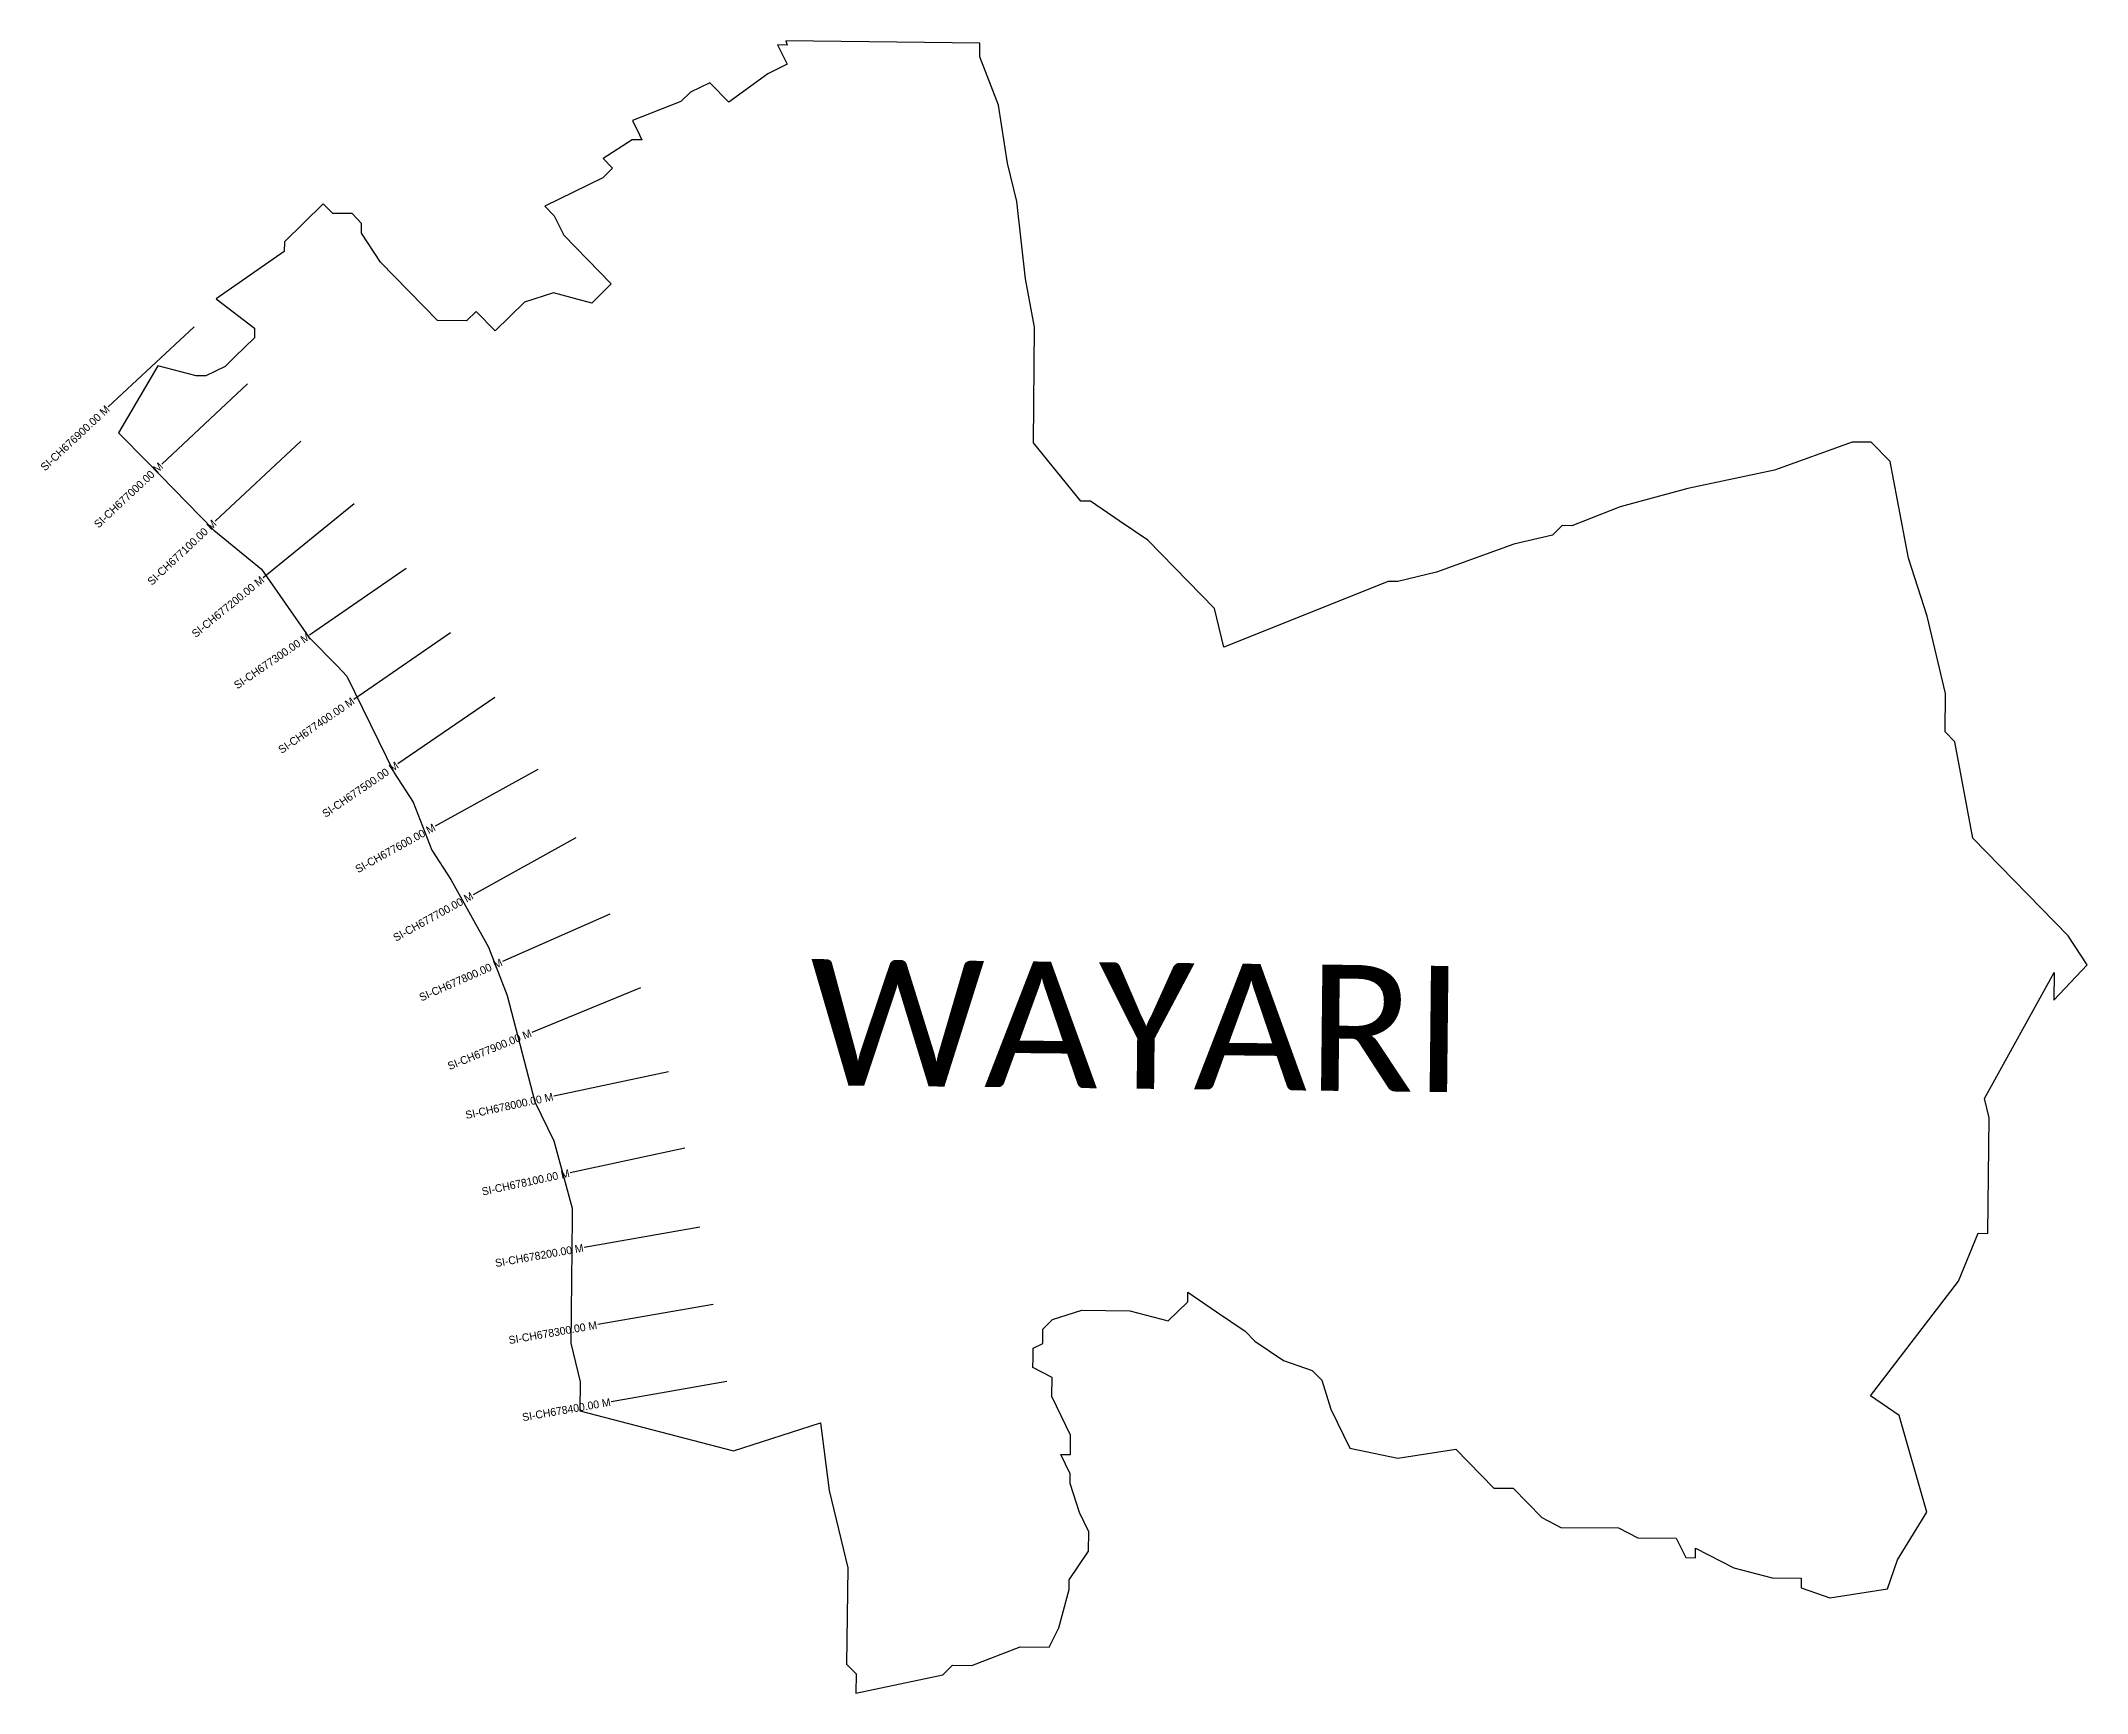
# Model space of a CAD drawing. Header units: metres. Extents: x 337041 to 339656, y 1772610 to 1774721.
import ezdxf
from ezdxf.enums import TextEntityAlignment as Align

# ---------------------------------------------------------------- set-up
doc = ezdxf.new("R2010")
doc.units = ezdxf.units.M
for name, color, linetype in [('CS', 134, 'Continuous'), ('CSMark', 6, 'Continuous'), ('VILLAGE BOUNDRY', 10, 'Continuous'), ('VILLAGE NAME', 250, 'Continuous')]:
    doc.layers.add(name, color=color, linetype=linetype)

msp = doc.modelspace()

# ---------------------------------------------------------------- linework, layer by layer
at = {"layer": 'CS'}
for p, q in [((337237.2, 1774355.6), (337127.6, 1774253.2)), ((337305.5, 1774282.6), (337195.9, 1774180.1)), ((337373.8, 1774209.6), (337264.3, 1774107.1)), ((337441.8, 1774129.6), (337325.6, 1774034.8)), ((337508.2, 1774046.9), (337384.7, 1773961.7)), ((337565, 1773964.6), (337441.5, 1773879.4)), ((337621.7, 1773881.8), (337497.8, 1773797.3)), ((337676.7, 1773790), (337545.4, 1773717.5)), ((337725, 1773702.5), (337593.7, 1773630)), ((337768.6, 1773605.1), (337631.4, 1773544.6)), ((337807.6, 1773510.8), (337668.7, 1773454.1)), ((337843.7, 1773403.8), (337697, 1773372.4)), ((337864.6, 1773306), (337717.9, 1773274.6)), ((337883.6, 1773205), (337735.8, 1773179.1)), ((337900.8, 1773106.5), (337753.1, 1773080.6)), ((337918.1, 1773008), (337770.4, 1772982.1))]:
    msp.add_line(p, q, dxfattribs=at)
at = {"layer": 'VILLAGE BOUNDRY', "flags": 128}
msp.add_lwpolyline([(339517.3, 1773197.3), (339529.7, 1773197.2), (339531.3, 1773344.9), (339525.4, 1773369.6), (339614.6, 1773530.4), (339614.2, 1773495.3), (339656.5, 1773540.5), (339632.3, 1773577.6), (339510.6, 1773702.1), (339487.3, 1773825.4), (339475.1, 1773837.9), (339475.7, 1773887.1), (339452.1, 1773985.8), (339428.3, 1774059.9), (339405, 1774183.3), (339380.7, 1774208.2), (339356.1, 1774208.4), (339257.2, 1774172.6), (339146.2, 1774149.2), (339059.7, 1774125.5), (338998, 1774101.5), (338985.6, 1774101.7), (338973.2, 1774089.5), (338923.8, 1774077.7), (338825, 1774041.9), (338775.6, 1774030.1), (338763.3, 1774030.2), (338553.1, 1773946.4), (338541.4, 1773995.6), (338456.2, 1774082.9), (338419.5, 1774107.8), (338382.9, 1774132.9), (338370.6, 1774133), (338309.8, 1774207.5), (338311.4, 1774355.2), (338299.8, 1774416.9), (338288.6, 1774515.5), (338276.8, 1774564.8), (338265.3, 1774638.8), (338241.4, 1774700.6), (338241.6, 1774718.2), (337993.5, 1774720.9), (337995.4, 1774715.6), (337983, 1774715.7), (337995.1, 1774691), (337970.3, 1774679), (337920.7, 1774642.6), (337896.4, 1774667.5), (337871.6, 1774655.5), (337859.2, 1774643.3), (337797.4, 1774619.3), (337806.4, 1774600.8), (337809.4, 1774594.6), (337797.1, 1774594.7), (337759.9, 1774570.5), (337772.1, 1774558.1), (337759.6, 1774545.9), (337685.4, 1774509.8), (337697.6, 1774497.3), (337709.6, 1774472.6), (337770.4, 1774410.3), (337745.6, 1774386), (337696.5, 1774398.9), (337659.4, 1774387), (337622.1, 1774350.4), (337597.8, 1774375.3), (337585.3, 1774363.2), (337548.4, 1774363.6), (337475.3, 1774438.2), (337451.2, 1774475.4), (337451.3, 1774487.7), (337439.1, 1774500.2), (337414.5, 1774500.4), (337402.3, 1774512.9), (337352.6, 1774464.2), (337352.4, 1774451.8), (337265.6, 1774391.3), (337314.4, 1774353.8), (337314.3, 1774341.5), (337289.4, 1774317.1), (337276.9, 1774305), (337252.2, 1774293), (337239.9, 1774293.1), (337190.8, 1774305.9), (337140.6, 1774220.3), (337177.2, 1774183), (337262.4, 1774095.9), (337323.4, 1774046), (337384, 1773959.2), (337420.5, 1773921.9), (337432.6, 1773909.4), (337492.8, 1773785.6), (337517.1, 1773748.4), (337541, 1773686.7), (337565.2, 1773649.4), (337613.5, 1773562.8), (337637.4, 1773501), (337672.9, 1773365.2), (337696.9, 1773315.7), (337720.6, 1773229.3), (337720.5, 1773217), (337718.8, 1773057), (337730.5, 1773007.6), (337730.1, 1772970.7), (337926.5, 1772919.3), (338000.6, 1772943.1), (338037.6, 1772955), (338049, 1772868.7), (338072.6, 1772770), (338071.2, 1772646.9), (338083.4, 1772634.5), (338083.1, 1772609.9), (338194.2, 1772633.3), (338206.6, 1772645.5), (338231.2, 1772645.2), (338293, 1772669.1), (338329.9, 1772668.7), (338342.5, 1772693.2), (338355.4, 1772742.3), (338355.5, 1772754.6), (338380.5, 1772791.2), (338380.8, 1772815.9), (338368.7, 1772840.6), (338356.8, 1772877.7), (338357, 1772890), (338345, 1772914.7), (338357.2, 1772914.6), (338357.5, 1772939.2), (338333.4, 1772988.7), (338333.7, 1773013.3), (338309.2, 1773025.9), (338309.4, 1773038.2), (338309.5, 1773050.5), (338321.9, 1773056.5), (338322.1, 1773075), (338334.5, 1773087.2), (338371.6, 1773099.1), (338433.1, 1773098.4), (338482.2, 1773085.6), (338507.1, 1773109.9), (338507.2, 1773122.2), (338543.9, 1773097.2), (338580.5, 1773072.2), (338592.7, 1773059.7), (338629.3, 1773034.7), (338666.1, 1773022), (338678.3, 1773009.6), (338690.2, 1772972.5), (338714.3, 1772923), (338775.7, 1772910), (338849.7, 1772921.5), (338898.4, 1772871.8), (338923, 1772871.5), (338959.5, 1772834.2), (338984, 1772821.6), (339057.8, 1772820.8), (339082.3, 1772808.2), (339131.5, 1772807.7), (339143.6, 1772782.9), (339155.9, 1772782.8), (339156, 1772795.1), (339205, 1772769.9), (339254.1, 1772757.1), (339291, 1772756.7), (339290.9, 1772744.4), (339327.6, 1772731.7), (339401.6, 1772743.2), (339414.3, 1772780), (339451.9, 1772841.1), (339416.3, 1772964.6), (339379.7, 1772989.6), (339492.1, 1773136.1)], close=True, dxfattribs=at)

# ---------------------------------------------------------------- texts
at = {"layer": 'CSMark'}
for s, rotation, p in [('SI-CH676900.00 M', 43.0954, (337126.9, 1774252.5)), ('SI-CH677000.00 M', 43.0954, (337195.2, 1774179.5)), ('SI-CH677100.00 M', 43.0954, (337263.5, 1774106.4)), ('SI-CH677200.00 M', 39.2047, (337324.8, 1774034.1)), ('SI-CH677300.00 M', 34.585, (337383.9, 1773961.2)), ('SI-CH677400.00 M', 34.585, (337440.6, 1773878.8)), ('SI-CH677500.00 M', 34.3019, (337497, 1773796.7)), ('SI-CH677600.00 M', 28.9192, (337544.5, 1773717)), ('SI-CH677700.00 M', 28.9192, (337592.9, 1773629.5)), ('SI-CH677800.00 M', 23.7738, (337630.4, 1773544.2)), ('SI-CH677900.00 M', 22.2363, (337667.8, 1773453.7)), ('SI-CH678000.00 M', 12.0838, (337696, 1773372.2)), ('SI-CH678100.00 M', 12.0838, (337716.9, 1773274.4)), ('SI-CH678200.00 M', 9.9493, (337734.8, 1773178.9)), ('SI-CH678300.00 M', 9.9493, (337752.1, 1773080.4)), ('SI-CH678400.00 M', 9.9493, (337769.4, 1772981.9))]:
    msp.add_text(s, height=10, rotation=rotation, dxfattribs=at).set_placement(p, align=Align.MIDDLE_RIGHT)
at = {"layer": 'VILLAGE NAME', "insert": (338024.9, 1773547.8), "char_height": 161.109, "attachment_point": 1, "rotation": 359.3742}
msp.add_mtext_dynamic_manual_height_columns('{\\fCalibri|b0|i0|c0|p34;WAYARI}', width=1589.786, gutter_width=805.5, heights=[0], dxfattribs=at)

doc.saveas('drawing.dxf')
